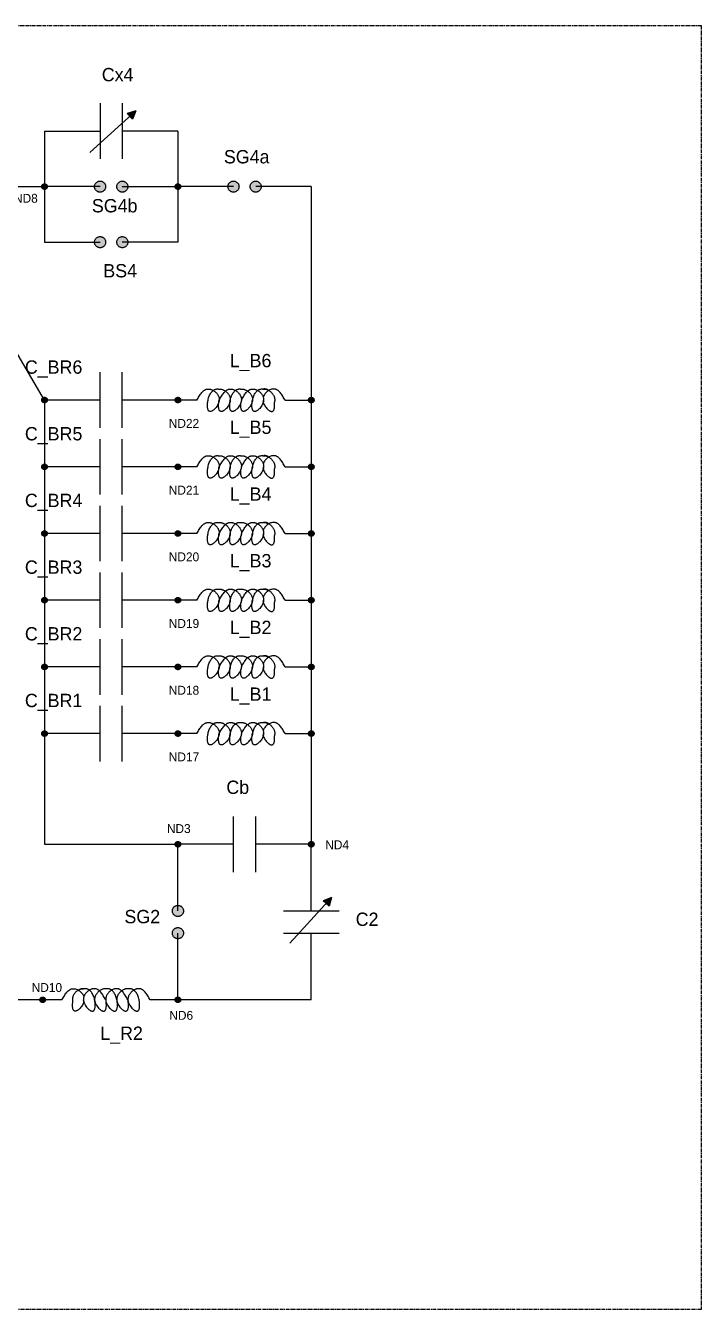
# Model space of a CAD drawing. Header units: millimetres. Extents: x -1895 to 7091, y -3420 to 1632.
# Drawn here: x 1866 to 2474, y 440 to 1595 of the extents above; entities that cross this region are included whole.
import ezdxf

# ---------------------------------------------------------------- set-up
doc = ezdxf.new("R2010")
doc.units = ezdxf.units.MM
doc.linetypes.add('Amconstr', pattern=[9999, 9999, 0])
doc.linetypes.add('CENTER', pattern=[5.08, 3.175, -0.635, 0.635, -0.635])
doc.layers.add('00-CIRCUIT-SCHEMATIC', color=4, linetype='CENTER')
doc.layers.add('00-LEGEND', color=7, linetype='Continuous')
doc.layers.add('SCHEMATIC', color=1, linetype='Amconstr', lineweight=25)

msp = doc.modelspace()

# ---------------------------------------------------------------- hatches: boundary and pattern name
at = {"layer": 'SCHEMATIC'}
h = msp.add_hatch(color=256, dxfattribs=at)
h.dxf.hatch_style = 1
h.paths.add_polyline_path([(1965.3, 1518.6), (1962.4, 1511), (1959.9, 1513.6)])
h.paths.add_polyline_path([(1965.3, 1518.6), (1959.9, 1513.6), (1957.5, 1516.3)])
h = msp.add_hatch(color=256, dxfattribs=at)
h.dxf.hatch_style = 1
h.paths.add_polyline_path([(1883.2, 1452.9), (1883.2, 1450.4), (1885.7, 1450.4, 0.414214)])
h.paths.add_polyline_path([(1885.7, 1450.4), (1883.2, 1450.4), (1883.2, 1447.9, 0.414214)])
h.paths.add_polyline_path([(1883.2, 1450.4), (1883.2, 1452.9, 0.414214), (1880.7, 1450.4, 0.414214), (1883.2, 1447.9)])
h = msp.add_hatch(color=256, dxfattribs=at)
h.dxf.hatch_style = 1
h.paths.add_polyline_path([(1948.2, 1450.4, 1), (1958.2, 1450.4, 1)])
h.paths.add_polyline_path([(1938.2, 1450.4, 1), (1928.2, 1450.4, 1)])
h.paths.add_polyline_path([(1928.2, 1400.4, 1), (1938.2, 1400.4, 1)])
h.paths.add_polyline_path([(1948.2, 1400.4, 1), (1958.2, 1400.4, 1)])
h.paths.add_polyline_path([(2058.2, 1450.4, 1), (2048.2, 1450.4, 1)])
h.paths.add_polyline_path([(2068.2, 1450.4, 1), (2078.2, 1450.4, 1)])
h = msp.add_hatch(color=256, dxfattribs=at)
h.dxf.hatch_style = 1
h.paths.add_polyline_path([(2003.2, 1452.9), (2003.2, 1450.4), (2005.7, 1450.4, 0.414214)])
h.paths.add_polyline_path([(2005.7, 1450.4), (2003.2, 1450.4), (2003.2, 1447.9, 0.414214)])
h.paths.add_polyline_path([(2003.2, 1450.4), (2003.2, 1452.9, 0.414214), (2000.7, 1450.4, 0.414214), (2003.2, 1447.9)])
h = msp.add_hatch(color=256, dxfattribs=at)
h.dxf.hatch_style = 1
h.paths.add_polyline_path([(1883.2, 1260.8), (1883.2, 1258.3), (1885.7, 1258.3, 0.414214)])
h.paths.add_polyline_path([(1885.7, 1258.3), (1883.2, 1258.3), (1883.2, 1255.8, 0.414214)])
h.paths.add_polyline_path([(1883.2, 1258.3), (1883.2, 1260.8, 0.414214), (1880.7, 1258.3, 0.414214), (1883.2, 1255.8)])
h = msp.add_hatch(color=256, dxfattribs=at)
h.dxf.hatch_style = 1
h.paths.add_polyline_path([(2003.2, 1260.8), (2003.2, 1258.3), (2005.7, 1258.3, 0.414214)])
h.paths.add_polyline_path([(2005.7, 1258.3), (2003.2, 1258.3), (2003.2, 1255.8, 0.414214)])
h.paths.add_polyline_path([(2003.2, 1258.3), (2003.2, 1260.8, 0.414214), (2000.7, 1258.3, 0.414214), (2003.2, 1255.8)])
h = msp.add_hatch(color=256, dxfattribs=at)
h.dxf.hatch_style = 1
h.paths.add_polyline_path([(2123.2, 1260.8), (2123.2, 1258.3), (2125.7, 1258.3, 0.414214)])
h.paths.add_polyline_path([(2125.7, 1258.3), (2123.2, 1258.3), (2123.2, 1255.8, 0.414214)])
h.paths.add_polyline_path([(2123.2, 1258.3), (2123.2, 1260.8, 0.414214), (2120.7, 1258.3, 0.414214), (2123.2, 1255.8)])
h = msp.add_hatch(color=256, dxfattribs=at)
h.dxf.hatch_style = 1
h.paths.add_polyline_path([(1883.2, 1200.7), (1883.2, 1198.2), (1885.7, 1198.2, 0.414214)])
h.paths.add_polyline_path([(1885.7, 1198.2), (1883.2, 1198.2), (1883.2, 1195.7, 0.414214)])
h.paths.add_polyline_path([(1883.2, 1198.2), (1883.2, 1200.7, 0.414214), (1880.7, 1198.2, 0.414214), (1883.2, 1195.7)])
h = msp.add_hatch(color=256, dxfattribs=at)
h.dxf.hatch_style = 1
h.paths.add_polyline_path([(2003.2, 1200.7), (2003.2, 1198.2), (2005.7, 1198.2, 0.414214)])
h.paths.add_polyline_path([(2005.7, 1198.2), (2003.2, 1198.2), (2003.2, 1195.7, 0.414214)])
h.paths.add_polyline_path([(2003.2, 1198.2), (2003.2, 1200.7, 0.414214), (2000.7, 1198.2, 0.414214), (2003.2, 1195.7)])
h = msp.add_hatch(color=256, dxfattribs=at)
h.dxf.hatch_style = 1
h.paths.add_polyline_path([(2123.2, 1200.7), (2123.2, 1198.2), (2125.7, 1198.2, 0.414214)])
h.paths.add_polyline_path([(2125.7, 1198.2), (2123.2, 1198.2), (2123.2, 1195.7, 0.414214)])
h.paths.add_polyline_path([(2123.2, 1198.2), (2123.2, 1200.7, 0.414214), (2120.7, 1198.2, 0.414214), (2123.2, 1195.7)])
h = msp.add_hatch(color=256, dxfattribs=at)
h.dxf.hatch_style = 1
h.paths.add_polyline_path([(1883.2, 1140.7), (1883.2, 1138.2), (1885.7, 1138.2, 0.414214)])
h.paths.add_polyline_path([(1885.7, 1138.2), (1883.2, 1138.2), (1883.2, 1135.7, 0.414214)])
h.paths.add_polyline_path([(1883.2, 1138.2), (1883.2, 1140.7, 0.414214), (1880.7, 1138.2, 0.414214), (1883.2, 1135.7)])
h = msp.add_hatch(color=256, dxfattribs=at)
h.dxf.hatch_style = 1
h.paths.add_polyline_path([(2003.2, 1140.7), (2003.2, 1138.2), (2005.7, 1138.2, 0.414214)])
h.paths.add_polyline_path([(2005.7, 1138.2), (2003.2, 1138.2), (2003.2, 1135.7, 0.414214)])
h.paths.add_polyline_path([(2003.2, 1138.2), (2003.2, 1140.7, 0.414214), (2000.7, 1138.2, 0.414214), (2003.2, 1135.7)])
h = msp.add_hatch(color=256, dxfattribs=at)
h.dxf.hatch_style = 1
h.paths.add_polyline_path([(2123.2, 1140.7), (2123.2, 1138.2), (2125.7, 1138.2, 0.414214)])
h.paths.add_polyline_path([(2125.7, 1138.2), (2123.2, 1138.2), (2123.2, 1135.7, 0.414214)])
h.paths.add_polyline_path([(2123.2, 1138.2), (2123.2, 1140.7, 0.414214), (2120.7, 1138.2, 0.414214), (2123.2, 1135.7)])
h = msp.add_hatch(color=256, dxfattribs=at)
h.dxf.hatch_style = 1
h.paths.add_polyline_path([(1883.2, 1080.7), (1883.2, 1078.2), (1885.7, 1078.2, 0.414214)])
h.paths.add_polyline_path([(1885.7, 1078.2), (1883.2, 1078.2), (1883.2, 1075.7, 0.414214)])
h.paths.add_polyline_path([(1883.2, 1078.2), (1883.2, 1080.7, 0.414214), (1880.7, 1078.2, 0.414214), (1883.2, 1075.7)])
h = msp.add_hatch(color=256, dxfattribs=at)
h.dxf.hatch_style = 1
h.paths.add_polyline_path([(2003.2, 1080.7), (2003.2, 1078.2), (2005.7, 1078.2, 0.414214)])
h.paths.add_polyline_path([(2005.7, 1078.2), (2003.2, 1078.2), (2003.2, 1075.7, 0.414214)])
h.paths.add_polyline_path([(2003.2, 1078.2), (2003.2, 1080.7, 0.414214), (2000.7, 1078.2, 0.414214), (2003.2, 1075.7)])
h = msp.add_hatch(color=256, dxfattribs=at)
h.dxf.hatch_style = 1
h.paths.add_polyline_path([(2123.2, 1080.7), (2123.2, 1078.2), (2125.7, 1078.2, 0.414214)])
h.paths.add_polyline_path([(2125.7, 1078.2), (2123.2, 1078.2), (2123.2, 1075.7, 0.414214)])
h.paths.add_polyline_path([(2123.2, 1078.2), (2123.2, 1080.7, 0.414214), (2120.7, 1078.2, 0.414214), (2123.2, 1075.7)])
h = msp.add_hatch(color=256, dxfattribs=at)
h.dxf.hatch_style = 1
h.paths.add_polyline_path([(1883.2, 1020.6), (1883.2, 1018.1), (1885.7, 1018.1, 0.414214)])
h.paths.add_polyline_path([(1885.7, 1018.1), (1883.2, 1018.1), (1883.2, 1015.6, 0.414214)])
h.paths.add_polyline_path([(1883.2, 1018.1), (1883.2, 1020.6, 0.414214), (1880.7, 1018.1, 0.414214), (1883.2, 1015.6)])
h = msp.add_hatch(color=256, dxfattribs=at)
h.dxf.hatch_style = 1
h.paths.add_polyline_path([(2003.2, 1020.6), (2003.2, 1018.1), (2005.7, 1018.1, 0.414214)])
h.paths.add_polyline_path([(2005.7, 1018.1), (2003.2, 1018.1), (2003.2, 1015.6, 0.414214)])
h.paths.add_polyline_path([(2003.2, 1018.1), (2003.2, 1020.6, 0.414214), (2000.7, 1018.1, 0.414214), (2003.2, 1015.6)])
h = msp.add_hatch(color=256, dxfattribs=at)
h.dxf.hatch_style = 1
h.paths.add_polyline_path([(2123.2, 1020.6), (2123.2, 1018.1), (2125.7, 1018.1, 0.414214)])
h.paths.add_polyline_path([(2125.7, 1018.1), (2123.2, 1018.1), (2123.2, 1015.6, 0.414214)])
h.paths.add_polyline_path([(2123.2, 1018.1), (2123.2, 1020.6, 0.414214), (2120.7, 1018.1, 0.414214), (2123.2, 1015.6)])
h = msp.add_hatch(color=256, dxfattribs=at)
h.dxf.hatch_style = 1
h.paths.add_polyline_path([(1883.2, 960.6), (1883.2, 958.1), (1885.7, 958.1, 0.414214)])
h.paths.add_polyline_path([(1885.7, 958.1), (1883.2, 958.1), (1883.2, 955.6, 0.414214)])
h.paths.add_polyline_path([(1883.2, 958.1), (1883.2, 960.6, 0.414214), (1880.7, 958.1, 0.414214), (1883.2, 955.6)])
h = msp.add_hatch(color=256, dxfattribs=at)
h.dxf.hatch_style = 1
h.paths.add_polyline_path([(2003.2, 960.6), (2003.2, 958.1), (2005.7, 958.1, 0.414214)])
h.paths.add_polyline_path([(2005.7, 958.1), (2003.2, 958.1), (2003.2, 955.6, 0.414214)])
h.paths.add_polyline_path([(2003.2, 958.1), (2003.2, 960.6, 0.414214), (2000.7, 958.1, 0.414214), (2003.2, 955.6)])
h = msp.add_hatch(color=256, dxfattribs=at)
h.dxf.hatch_style = 1
h.paths.add_polyline_path([(2123.2, 960.6), (2123.2, 958.1), (2125.7, 958.1, 0.414214)])
h.paths.add_polyline_path([(2125.7, 958.1), (2123.2, 958.1), (2123.2, 955.6, 0.414214)])
h.paths.add_polyline_path([(2123.2, 958.1), (2123.2, 960.6, 0.414214), (2120.7, 958.1, 0.414214), (2123.2, 955.6)])
h = msp.add_hatch(color=256, dxfattribs=at)
h.dxf.hatch_style = 1
h.paths.add_polyline_path([(2003.2, 861), (2003.2, 858.5), (2005.7, 858.5, 0.414214)])
h.paths.add_polyline_path([(2005.7, 858.5), (2003.2, 858.5), (2003.2, 856, 0.414214)])
h.paths.add_polyline_path([(2003.2, 858.5), (2003.2, 861, 0.414214), (2000.7, 858.5, 0.414214), (2003.2, 856)])
h = msp.add_hatch(color=256, dxfattribs=at)
h.dxf.hatch_style = 1
h.paths.add_polyline_path([(2123.2, 861), (2123.2, 858.5), (2125.7, 858.5, 0.414214)])
h.paths.add_polyline_path([(2125.7, 858.5), (2123.2, 858.5), (2123.2, 856, 0.414214)])
h.paths.add_polyline_path([(2123.2, 858.5), (2123.2, 861, 0.414214), (2120.7, 858.5, 0.414214), (2123.2, 856)])
h = msp.add_hatch(color=256, dxfattribs=at)
h.dxf.hatch_style = 1
h.paths.add_polyline_path([(2141.4, 810.6), (2133.8, 807.6), (2136.5, 805.2)])
h.paths.add_polyline_path([(2141.4, 810.6), (2136.5, 805.2), (2139.2, 802.7)])
h = msp.add_hatch(color=256, dxfattribs=at)
h.dxf.hatch_style = 1
h.paths.add_polyline_path([(2008.2, 798.5, 1), (1998.2, 798.5, 1)])
h.paths.add_polyline_path([(1998.2, 778.5, 1), (2008.2, 778.5, 1)])
h = msp.add_hatch(color=256, dxfattribs=at)
h.dxf.hatch_style = 1
h.paths.add_polyline_path([(1881.5, 721), (1881.5, 718.5), (1884, 718.5, 0.414214)])
h.paths.add_polyline_path([(1884, 718.5), (1881.5, 718.5), (1881.5, 716, 0.414214)])
h.paths.add_polyline_path([(1881.5, 718.5), (1881.5, 721, 0.414214), (1879, 718.5, 0.414214), (1881.5, 716)])
h = msp.add_hatch(color=256, dxfattribs=at)
h.dxf.hatch_style = 1
h.paths.add_polyline_path([(2003.2, 721), (2003.2, 718.5), (2005.7, 718.5, 0.414214)])
h.paths.add_polyline_path([(2005.7, 718.5), (2003.2, 718.5), (2003.2, 716, 0.414214)])
h.paths.add_polyline_path([(2003.2, 718.5), (2003.2, 721, 0.414214), (2000.7, 718.5, 0.414214), (2003.2, 716)])

# ---------------------------------------------------------------- linework, layer by layer
at = {"layer": '00-CIRCUIT-SCHEMATIC'}
msp.add_lwpolyline([(1251.7, 1595.3), (2474.2, 1595.3), (2474.2, 439.9), (1251.7, 439.9)], close=True, dxfattribs=at)
at = {"layer": 'SCHEMATIC'}
for p, q in [((1933.2, 1525.4), (1933.2, 1475.4)), ((1953.2, 1525.4), (1953.2, 1475.4)), ((1924.1, 1481), (1965.3, 1518.6)), ((1965.3, 1518.6), (1957.5, 1516.3)), ((1962.4, 1511), (1957.5, 1516.3)), ((1965.3, 1518.6), (1962.4, 1511)), ((1883.2, 1500.4), (1933.2, 1500.4)), ((1883.2, 1500.4), (1883.2, 1400.4)), ((2003.2, 1500.4), (1953.2, 1500.4)), ((2003.2, 1500.4), (2003.2, 1400.4)), ((1883.2, 1258.3), (1770.2, 1450.4)), ((1833.2, 1450.4), (1883.2, 1450.4)), ((1933.2, 1450.4), (1883.2, 1450.4)), ((1953.2, 1450.4), (2003.2, 1450.4)), ((2053.2, 1450.4), (2003.2, 1450.4)), ((2123.2, 1450.4), (2073.2, 1450.4)), ((2123.2, 1450.4), (2123.2, 858.5)), ((1883.2, 1400.4), (1933.2, 1400.4)), ((2003.2, 1400.4), (1953.2, 1400.4)), ((1933.2, 1233.3), (1933.2, 1283.3)), ((1953.2, 1233.3), (1953.2, 1283.3)), ((1933.2, 1258.3), (1883.2, 1258.3)), ((1883.2, 1258.3), (1883.2, 858.5)), ((2003.2, 1258.3), (1953.2, 1258.3)), ((2020.3, 1258.3), (2003.2, 1258.3)), ((2099.7, 1258.3), (2123.2, 1258.3)), ((1933.2, 1173.2), (1933.2, 1223.2)), ((1953.2, 1173.2), (1953.2, 1223.2)), ((1933.2, 1198.2), (1883.2, 1198.2)), ((2003.2, 1198.2), (1953.2, 1198.2)), ((2020.3, 1198.2), (2003.2, 1198.2)), ((2099.7, 1198.2), (2123.2, 1198.2)), ((1933.2, 1113.2), (1933.2, 1163.2)), ((1953.2, 1113.2), (1953.2, 1163.2)), ((1933.2, 1138.2), (1883.2, 1138.2)), ((2003.2, 1138.2), (1953.2, 1138.2)), ((2020.3, 1138.2), (2003.2, 1138.2)), ((2099.7, 1138.2), (2123.2, 1138.2)), ((1933.2, 1053.2), (1933.2, 1103.2)), ((1953.2, 1053.2), (1953.2, 1103.2)), ((1933.2, 1078.2), (1883.2, 1078.2)), ((2003.2, 1078.2), (1953.2, 1078.2)), ((2020.3, 1078.2), (2003.2, 1078.2)), ((2099.7, 1078.2), (2123.2, 1078.2)), ((1933.2, 993.1), (1933.2, 1043.1)), ((1953.2, 993.1), (1953.2, 1043.1)), ((1933.2, 1018.1), (1883.2, 1018.1)), ((2003.2, 1018.1), (1953.2, 1018.1)), ((2020.3, 1018.1), (2003.2, 1018.1)), ((2099.7, 1018.1), (2123.2, 1018.1)), ((1933.2, 933.1), (1933.2, 983.1)), ((1953.2, 933.1), (1953.2, 983.1)), ((1933.2, 958.1), (1883.2, 958.1)), ((2003.2, 958.1), (1953.2, 958.1)), ((2020.3, 958.1), (2003.2, 958.1)), ((2099.7, 958.1), (2123.2, 958.1)), ((2053.2, 833.5), (2053.2, 883.5)), ((2073.2, 833.5), (2073.2, 883.5)), ((1883.2, 858.5), (2003.2, 858.5)), ((2053.2, 858.5), (2003.2, 858.5)), ((2003.2, 798.5), (2003.2, 858.5)), ((2123.2, 858.5), (2073.2, 858.5)), ((2123.2, 798.5), (2123.2, 858.5)), ((2103.8, 769.4), (2141.4, 810.6)), ((2141.4, 810.6), (2133.8, 807.6)), ((2141.4, 810.6), (2139.2, 802.7)), ((2098.2, 798.5), (2148.2, 798.5)), ((2133.8, 807.6), (2139.2, 802.7)), ((2003.2, 718.5), (2003.2, 778.5)), ((2098.2, 778.5), (2148.2, 778.5)), ((2123.2, 718.5), (2123.2, 778.5)), ((1898.9, 718.5), (1813.7, 718.5)), ((2003.2, 718.5), (1978.2, 718.5)), ((2123.2, 718.5), (2003.2, 718.5))]:
    msp.add_line(p, q, dxfattribs=at)
for centre, radius in [((1883.2, 1450.4), 2.5), ((1933.2, 1450.4), 5), ((1953.2, 1450.4), 5), ((2003.2, 1450.4), 2.5), ((2053.2, 1450.4), 5), ((2073.2, 1450.4), 5), ((1933.2, 1400.4), 5), ((1953.2, 1400.4), 5), ((1883.2, 1258.3), 2.5), ((2003.2, 1258.3), 2.5), ((2123.2, 1258.3), 2.5), ((1883.2, 1198.2), 2.5), ((2003.2, 1198.2), 2.5), ((2123.2, 1198.2), 2.5), ((1883.2, 1138.2), 2.5), ((2003.2, 1138.2), 2.5), ((2123.2, 1138.2), 2.5), ((1883.2, 1078.2), 2.5), ((2003.2, 1078.2), 2.5), ((2123.2, 1078.2), 2.5), ((1883.2, 1018.1), 2.5), ((2003.2, 1018.1), 2.5), ((2123.2, 1018.1), 2.5), ((1883.2, 958.1), 2.5), ((2003.2, 958.1), 2.5), ((2123.2, 958.1), 2.5), ((2003.2, 858.5), 2.5), ((2123.2, 858.5), 2.5), ((2003.2, 798.5), 5), ((2003.2, 778.5), 5), ((1881.5, 718.5), 2.5), ((2003.2, 718.5), 2.5)]:
    msp.add_circle(centre, radius, dxfattribs=at)
for points, knots in [([(2020.3, 1258.3), (2023.1, 1263.2), (2028.8, 1273), (2046.3, 1259.4), (2029.7, 1242.5), (2029.3, 1260.2), (2034.5, 1268.4), (2039.3, 1268.3), (2039.8, 1268.2)], [0, 0, 0, 0, 14.142136, 28.284271, 41.663157, 51.799949, 64.606197, 66.091097, 66.091097, 66.091097, 66.091097]), ([(2039.8, 1268.2), (2040, 1268.2), (2044.5, 1268.6), (2056.3, 1259.4), (2039.7, 1242.5), (2039.4, 1254), (2040.3, 1258.3)], [13.5628, 13.5628, 13.5628, 13.5628, 14.142136, 28.284271, 41.663157, 51.799949, 51.799949, 51.799949, 51.799949]), ([(2040.3, 1258.3), (2043.1, 1263.2), (2048.8, 1273), (2066.3, 1259.4), (2049.7, 1242.5), (2049.3, 1260.2), (2054.5, 1268.4), (2059.3, 1268.3), (2059.8, 1268.2)], [0, 0, 0, 0, 14.142136, 28.284271, 41.663157, 51.799949, 64.606197, 66.091097, 66.091097, 66.091097, 66.091097]), ([(2059.8, 1268.2), (2060, 1268.2), (2064.5, 1268.6), (2076.3, 1259.4), (2060.3, 1243.2), (2059.5, 1252.7), (2060, 1256.4)], [13.5628, 13.5628, 13.5628, 13.5628, 14.142136, 28.284271, 41.663157, 50.348095, 50.348095, 50.348095, 50.348095]), ([(2060.3, 1258.3), (2063.1, 1263.2), (2068.8, 1273), (2086.3, 1259.4), (2069.7, 1242.5), (2069.3, 1260.2), (2074.5, 1268.4), (2079.3, 1268.3), (2079.8, 1268.2)], [0, 0, 0, 0, 14.142136, 28.284271, 41.663157, 51.799949, 64.606197, 66.091097, 66.091097, 66.091097, 66.091097]), ([(2079.8, 1268.2), (2080, 1268.2), (2084.5, 1268.6), (2091.3, 1263.2), (2090.2, 1257), (2090, 1256.4)], [13.5628, 13.5628, 13.5628, 13.5628, 14.142136, 28.284271, 29.895363, 29.895363, 29.895363, 29.895363]), ([(2099.7, 1258.3), (2096.8, 1263.2), (2091.7, 1272.2), (2081.3, 1265.2), (2080, 1260.9)], [0, 0, 0, 0, 14.142136, 25.913219, 25.913219, 25.913219, 25.913219]), ([(2085.2, 1266.8), (2084.2, 1267.6), (2082.6, 1268.3), (2080.7, 1268.3), (2080.2, 1268.2)], [60.41238, 60.41238, 60.41238, 60.41238, 64.606197, 66.091097, 66.091097, 66.091097, 66.091097]), ([(2080, 1256.4), (2081.3, 1251.7), (2089.7, 1243.9), (2090.5, 1252.6), (2090, 1256.4)], [29.885914, 29.885914, 29.885914, 29.885914, 41.663157, 50.314713, 50.314713, 50.314713, 50.314713]), ([(2020.3, 1198.2), (2023.1, 1203.2), (2028.8, 1213), (2046.3, 1199.4), (2029.7, 1182.5), (2029.3, 1200.2), (2034.5, 1208.4), (2039.3, 1208.3), (2039.8, 1208.2)], [0, 0, 0, 0, 14.142136, 28.284271, 41.663157, 51.799949, 64.606197, 66.091097, 66.091097, 66.091097, 66.091097]), ([(2039.8, 1208.2), (2040, 1208.2), (2044.5, 1208.6), (2056.3, 1199.4), (2039.7, 1182.5), (2039.4, 1194), (2040.3, 1198.2)], [13.5628, 13.5628, 13.5628, 13.5628, 14.142136, 28.284271, 41.663157, 51.799949, 51.799949, 51.799949, 51.799949]), ([(2040.3, 1198.2), (2043.1, 1203.2), (2048.8, 1213), (2066.3, 1199.4), (2049.7, 1182.5), (2049.3, 1200.2), (2054.5, 1208.4), (2059.3, 1208.3), (2059.8, 1208.2)], [0, 0, 0, 0, 14.142136, 28.284271, 41.663157, 51.799949, 64.606197, 66.091097, 66.091097, 66.091097, 66.091097]), ([(2059.8, 1208.2), (2060, 1208.2), (2064.5, 1208.6), (2076.3, 1199.4), (2060.3, 1183.1), (2059.5, 1192.6), (2060, 1196.4)], [13.5628, 13.5628, 13.5628, 13.5628, 14.142136, 28.284271, 41.663157, 50.348095, 50.348095, 50.348095, 50.348095]), ([(2060.3, 1198.2), (2063.1, 1203.2), (2068.8, 1213), (2086.3, 1199.4), (2069.7, 1182.5), (2069.3, 1200.2), (2074.5, 1208.4), (2079.3, 1208.3), (2079.8, 1208.2)], [0, 0, 0, 0, 14.142136, 28.284271, 41.663157, 51.799949, 64.606197, 66.091097, 66.091097, 66.091097, 66.091097]), ([(2079.8, 1208.2), (2080, 1208.2), (2084.5, 1208.6), (2091.3, 1203.2), (2090.2, 1197), (2090, 1196.3)], [13.5628, 13.5628, 13.5628, 13.5628, 14.142136, 28.284271, 29.895363, 29.895363, 29.895363, 29.895363]), ([(2099.7, 1198.2), (2096.8, 1203.2), (2091.7, 1212.2), (2081.3, 1205.2), (2080, 1200.9)], [0, 0, 0, 0, 14.142136, 25.913219, 25.913219, 25.913219, 25.913219]), ([(2085.2, 1206.7), (2084.2, 1207.6), (2082.6, 1208.3), (2080.7, 1208.3), (2080.2, 1208.2)], [60.41238, 60.41238, 60.41238, 60.41238, 64.606197, 66.091097, 66.091097, 66.091097, 66.091097]), ([(2080, 1196.3), (2081.3, 1191.7), (2089.7, 1183.8), (2090.5, 1192.6), (2090, 1196.3)], [29.885914, 29.885914, 29.885914, 29.885914, 41.663157, 50.314713, 50.314713, 50.314713, 50.314713]), ([(2020.3, 1138.2), (2023.1, 1143.1), (2028.8, 1153), (2046.3, 1139.3), (2029.7, 1122.5), (2029.3, 1140.2), (2034.5, 1148.4), (2039.3, 1148.2), (2039.8, 1148.2)], [0, 0, 0, 0, 14.142136, 28.284271, 41.663157, 51.799949, 64.606197, 66.091097, 66.091097, 66.091097, 66.091097]), ([(2039.8, 1148.2), (2040, 1148.2), (2044.5, 1148.5), (2056.3, 1139.3), (2039.7, 1122.5), (2039.4, 1133.9), (2040.3, 1138.2)], [13.5628, 13.5628, 13.5628, 13.5628, 14.142136, 28.284271, 41.663157, 51.799949, 51.799949, 51.799949, 51.799949]), ([(2040.3, 1138.2), (2043.1, 1143.1), (2048.8, 1153), (2066.3, 1139.3), (2049.7, 1122.5), (2049.3, 1140.2), (2054.5, 1148.4), (2059.3, 1148.2), (2059.8, 1148.2)], [0, 0, 0, 0, 14.142136, 28.284271, 41.663157, 51.799949, 64.606197, 66.091097, 66.091097, 66.091097, 66.091097]), ([(2059.8, 1148.2), (2060, 1148.2), (2064.5, 1148.5), (2076.3, 1139.3), (2060.3, 1123.1), (2059.5, 1132.6), (2060, 1136.3)], [13.5628, 13.5628, 13.5628, 13.5628, 14.142136, 28.284271, 41.663157, 50.348095, 50.348095, 50.348095, 50.348095]), ([(2060.3, 1138.2), (2063.1, 1143.1), (2068.8, 1153), (2086.3, 1139.3), (2069.7, 1122.5), (2069.3, 1140.2), (2074.5, 1148.4), (2079.3, 1148.2), (2079.8, 1148.2)], [0, 0, 0, 0, 14.142136, 28.284271, 41.663157, 51.799949, 64.606197, 66.091097, 66.091097, 66.091097, 66.091097]), ([(2079.8, 1148.2), (2080, 1148.2), (2084.5, 1148.5), (2091.3, 1143.2), (2090.2, 1136.9), (2090, 1136.3)], [13.5628, 13.5628, 13.5628, 13.5628, 14.142136, 28.284271, 29.895363, 29.895363, 29.895363, 29.895363]), ([(2099.7, 1138.2), (2096.8, 1143.1), (2091.7, 1152.2), (2081.3, 1145.1), (2080, 1140.9)], [0, 0, 0, 0, 14.142136, 25.913219, 25.913219, 25.913219, 25.913219]), ([(2085.2, 1146.7), (2084.2, 1147.6), (2082.6, 1148.3), (2080.7, 1148.2), (2080.2, 1148.2)], [60.41238, 60.41238, 60.41238, 60.41238, 64.606197, 66.091097, 66.091097, 66.091097, 66.091097]), ([(2080, 1136.3), (2081.3, 1131.7), (2089.7, 1123.8), (2090.5, 1132.6), (2090, 1136.3)], [29.885914, 29.885914, 29.885914, 29.885914, 41.663157, 50.314713, 50.314713, 50.314713, 50.314713]), ([(2020.3, 1078.2), (2023.1, 1083.1), (2028.8, 1092.9), (2046.3, 1079.3), (2029.7, 1062.4), (2029.3, 1080.2), (2034.5, 1088.3), (2039.3, 1088.2), (2039.8, 1088.1)], [0, 0, 0, 0, 14.142136, 28.284271, 41.663157, 51.799949, 64.606197, 66.091097, 66.091097, 66.091097, 66.091097]), ([(2039.8, 1088.1), (2040, 1088.1), (2044.5, 1088.5), (2056.3, 1079.3), (2039.7, 1062.4), (2039.4, 1073.9), (2040.3, 1078.2)], [13.5628, 13.5628, 13.5628, 13.5628, 14.142136, 28.284271, 41.663157, 51.799949, 51.799949, 51.799949, 51.799949]), ([(2040.3, 1078.2), (2043.1, 1083.1), (2048.8, 1092.9), (2066.3, 1079.3), (2049.7, 1062.4), (2049.3, 1080.2), (2054.5, 1088.3), (2059.3, 1088.2), (2059.8, 1088.1)], [0, 0, 0, 0, 14.142136, 28.284271, 41.663157, 51.799949, 64.606197, 66.091097, 66.091097, 66.091097, 66.091097]), ([(2059.8, 1088.1), (2060, 1088.1), (2064.5, 1088.5), (2076.3, 1079.3), (2060.3, 1063.1), (2059.5, 1072.6), (2060, 1076.3)], [13.5628, 13.5628, 13.5628, 13.5628, 14.142136, 28.284271, 41.663157, 50.348095, 50.348095, 50.348095, 50.348095]), ([(2060.3, 1078.2), (2063.1, 1083.1), (2068.8, 1092.9), (2086.3, 1079.3), (2069.7, 1062.4), (2069.3, 1080.2), (2074.5, 1088.3), (2079.3, 1088.2), (2079.8, 1088.1)], [0, 0, 0, 0, 14.142136, 28.284271, 41.663157, 51.799949, 64.606197, 66.091097, 66.091097, 66.091097, 66.091097]), ([(2079.8, 1088.1), (2080, 1088.1), (2084.5, 1088.5), (2091.3, 1083.1), (2090.2, 1076.9), (2090, 1076.3)], [13.5628, 13.5628, 13.5628, 13.5628, 14.142136, 28.284271, 29.895363, 29.895363, 29.895363, 29.895363]), ([(2099.7, 1078.2), (2096.8, 1083.1), (2091.7, 1092.1), (2081.3, 1085.1), (2080, 1080.8)], [0, 0, 0, 0, 14.142136, 25.913219, 25.913219, 25.913219, 25.913219]), ([(2085.2, 1086.7), (2084.2, 1087.5), (2082.6, 1088.2), (2080.7, 1088.2), (2080.2, 1088.1)], [60.41238, 60.41238, 60.41238, 60.41238, 64.606197, 66.091097, 66.091097, 66.091097, 66.091097]), ([(2080, 1076.3), (2081.3, 1071.6), (2089.7, 1063.8), (2090.5, 1072.5), (2090, 1076.3)], [29.885914, 29.885914, 29.885914, 29.885914, 41.663157, 50.314713, 50.314713, 50.314713, 50.314713]), ([(2020.3, 1018.1), (2023.1, 1023.1), (2028.8, 1032.9), (2046.3, 1019.3), (2029.7, 1002.4), (2029.3, 1020.1), (2034.5, 1028.3), (2039.3, 1028.2), (2039.8, 1028.1)], [0, 0, 0, 0, 14.142136, 28.284271, 41.663157, 51.799949, 64.606197, 66.091097, 66.091097, 66.091097, 66.091097]), ([(2039.8, 1028.1), (2040, 1028.1), (2044.5, 1028.5), (2056.3, 1019.3), (2039.7, 1002.4), (2039.4, 1013.9), (2040.3, 1018.1)], [13.5628, 13.5628, 13.5628, 13.5628, 14.142136, 28.284271, 41.663157, 51.799949, 51.799949, 51.799949, 51.799949]), ([(2040.3, 1018.1), (2043.1, 1023.1), (2048.8, 1032.9), (2066.3, 1019.3), (2049.7, 1002.4), (2049.3, 1020.1), (2054.5, 1028.3), (2059.3, 1028.2), (2059.8, 1028.1)], [0, 0, 0, 0, 14.142136, 28.284271, 41.663157, 51.799949, 64.606197, 66.091097, 66.091097, 66.091097, 66.091097]), ([(2059.8, 1028.1), (2060, 1028.1), (2064.5, 1028.5), (2076.3, 1019.3), (2060.3, 1003), (2059.5, 1012.5), (2060, 1016.3)], [13.5628, 13.5628, 13.5628, 13.5628, 14.142136, 28.284271, 41.663157, 50.348095, 50.348095, 50.348095, 50.348095]), ([(2060.3, 1018.1), (2063.1, 1023.1), (2068.8, 1032.9), (2086.3, 1019.3), (2069.7, 1002.4), (2069.3, 1020.1), (2074.5, 1028.3), (2079.3, 1028.2), (2079.8, 1028.1)], [0, 0, 0, 0, 14.142136, 28.284271, 41.663157, 51.799949, 64.606197, 66.091097, 66.091097, 66.091097, 66.091097]), ([(2079.8, 1028.1), (2080, 1028.1), (2084.5, 1028.5), (2091.3, 1023.1), (2090.2, 1016.9), (2090, 1016.2)], [13.5628, 13.5628, 13.5628, 13.5628, 14.142136, 28.284271, 29.895363, 29.895363, 29.895363, 29.895363]), ([(2099.7, 1018.1), (2096.8, 1023.1), (2091.7, 1032.1), (2081.3, 1025.1), (2080, 1020.8)], [0, 0, 0, 0, 14.142136, 25.913219, 25.913219, 25.913219, 25.913219]), ([(2085.2, 1026.6), (2084.2, 1027.5), (2082.6, 1028.2), (2080.7, 1028.2), (2080.2, 1028.1)], [60.41238, 60.41238, 60.41238, 60.41238, 64.606197, 66.091097, 66.091097, 66.091097, 66.091097]), ([(2080, 1016.2), (2081.3, 1011.6), (2089.7, 1003.7), (2090.5, 1012.5), (2090, 1016.2)], [29.885914, 29.885914, 29.885914, 29.885914, 41.663157, 50.314713, 50.314713, 50.314713, 50.314713]), ([(2020.3, 958.1), (2023.1, 963), (2028.8, 972.9), (2046.3, 959.2), (2029.7, 942.4), (2029.3, 960.1), (2034.5, 968.3), (2039.3, 968.1), (2039.8, 968.1)], [0, 0, 0, 0, 14.142136, 28.284271, 41.663157, 51.799949, 64.606197, 66.091097, 66.091097, 66.091097, 66.091097]), ([(2039.8, 968.1), (2040, 968.1), (2044.5, 968.4), (2056.3, 959.2), (2039.7, 942.4), (2039.4, 953.8), (2040.3, 958.1)], [13.5628, 13.5628, 13.5628, 13.5628, 14.142136, 28.284271, 41.663157, 51.799949, 51.799949, 51.799949, 51.799949]), ([(2040.3, 958.1), (2043.1, 963), (2048.8, 972.9), (2066.3, 959.2), (2049.7, 942.4), (2049.3, 960.1), (2054.5, 968.3), (2059.3, 968.1), (2059.8, 968.1)], [0, 0, 0, 0, 14.142136, 28.284271, 41.663157, 51.799949, 64.606197, 66.091097, 66.091097, 66.091097, 66.091097]), ([(2059.8, 968.1), (2060, 968.1), (2064.5, 968.4), (2076.3, 959.2), (2060.3, 943), (2059.5, 952.5), (2060, 956.2)], [13.5628, 13.5628, 13.5628, 13.5628, 14.142136, 28.284271, 41.663157, 50.348095, 50.348095, 50.348095, 50.348095]), ([(2060.3, 958.1), (2063.1, 963), (2068.8, 972.9), (2086.3, 959.2), (2069.7, 942.4), (2069.3, 960.1), (2074.5, 968.3), (2079.3, 968.1), (2079.8, 968.1)], [0, 0, 0, 0, 14.142136, 28.284271, 41.663157, 51.799949, 64.606197, 66.091097, 66.091097, 66.091097, 66.091097]), ([(2079.8, 968.1), (2080, 968.1), (2084.5, 968.4), (2091.3, 963.1), (2090.2, 956.8), (2090, 956.2)], [13.5628, 13.5628, 13.5628, 13.5628, 14.142136, 28.284271, 29.895363, 29.895363, 29.895363, 29.895363]), ([(2099.7, 958.1), (2096.8, 963), (2091.7, 972.1), (2081.3, 965), (2080, 960.8)], [0, 0, 0, 0, 14.142136, 25.913219, 25.913219, 25.913219, 25.913219]), ([(2085.2, 966.6), (2084.2, 967.5), (2082.6, 968.2), (2080.7, 968.1), (2080.2, 968.1)], [60.41238, 60.41238, 60.41238, 60.41238, 64.606197, 66.091097, 66.091097, 66.091097, 66.091097]), ([(2080, 956.2), (2081.3, 951.6), (2089.7, 943.7), (2090.5, 952.5), (2090, 956.2)], [29.885914, 29.885914, 29.885914, 29.885914, 41.663157, 50.314713, 50.314713, 50.314713, 50.314713]), ([(1898.9, 718.5), (1901.7, 723.4), (1906.9, 732.5), (1917.3, 725.4), (1918.6, 721.2)], [0, 0, 0, 0, 14.142136, 25.913219, 25.913219, 25.913219, 25.913219]), ([(1918.8, 728.5), (1918.6, 728.5), (1914.1, 728.8), (1907.3, 723.5), (1908.4, 717.2), (1908.6, 716.6)], [13.5628, 13.5628, 13.5628, 13.5628, 14.142136, 28.284271, 29.895363, 29.895363, 29.895363, 29.895363]), ([(1913.3, 727), (1914.4, 727.9), (1916, 728.6), (1917.9, 728.5), (1918.4, 728.5)], [60.41238, 60.41238, 60.41238, 60.41238, 64.606197, 66.091097, 66.091097, 66.091097, 66.091097]), ([(1938.2, 718.5), (1935.4, 723.4), (1929.8, 733.3), (1912.3, 719.6), (1928.9, 702.8), (1929.3, 720.5), (1924, 728.7), (1919.3, 728.5), (1918.8, 728.5)], [0, 0, 0, 0, 14.142136, 28.284271, 41.663157, 51.799949, 64.606197, 66.091097, 66.091097, 66.091097, 66.091097]), ([(1938.8, 728.5), (1938.6, 728.5), (1934.1, 728.8), (1922.3, 719.6), (1938.3, 703.4), (1939.1, 712.9), (1938.6, 716.6)], [13.5628, 13.5628, 13.5628, 13.5628, 14.142136, 28.284271, 41.663157, 50.348095, 50.348095, 50.348095, 50.348095]), ([(1958.2, 718.5), (1955.4, 723.4), (1949.8, 733.3), (1932.3, 719.6), (1948.9, 702.8), (1949.3, 720.5), (1944, 728.7), (1939.3, 728.5), (1938.8, 728.5)], [0, 0, 0, 0, 14.142136, 28.284271, 41.663157, 51.799949, 64.606197, 66.091097, 66.091097, 66.091097, 66.091097]), ([(1958.8, 728.5), (1958.6, 728.5), (1954.1, 728.8), (1942.3, 719.6), (1958.9, 702.8), (1959.1, 714.2), (1958.2, 718.5)], [13.5628, 13.5628, 13.5628, 13.5628, 14.142136, 28.284271, 41.663157, 51.799949, 51.799949, 51.799949, 51.799949]), ([(1978.2, 718.5), (1975.4, 723.4), (1969.8, 733.3), (1952.3, 719.6), (1968.9, 702.8), (1969.3, 720.5), (1964, 728.7), (1959.3, 728.5), (1958.8, 728.5)], [0, 0, 0, 0, 14.142136, 28.284271, 41.663157, 51.799949, 64.606197, 66.091097, 66.091097, 66.091097, 66.091097]), ([(1918.6, 716.6), (1917.2, 712), (1908.8, 704.1), (1908.1, 712.9), (1908.6, 716.6)], [29.885914, 29.885914, 29.885914, 29.885914, 41.663157, 50.314713, 50.314713, 50.314713, 50.314713])]:
    msp.add_open_spline(points, degree=3, knots=knots, dxfattribs=at)
for points in [[(2080, 1256.4), (2080.1, 1257), (2080.2, 1257.6), (2080.3, 1258.3)], [(2080, 1196.3), (2080.1, 1197), (2080.2, 1197.6), (2080.3, 1198.2)], [(2080, 1136.3), (2080.1, 1136.9), (2080.2, 1137.6), (2080.3, 1138.2)], [(2080, 1076.3), (2080.1, 1076.9), (2080.2, 1077.5), (2080.3, 1078.2)], [(2080, 1016.2), (2080.1, 1016.9), (2080.2, 1017.5), (2080.3, 1018.1)], [(2080, 956.2), (2080.1, 956.8), (2080.2, 957.5), (2080.3, 958.1)], [(1918.6, 716.6), (1918.5, 717.2), (1918.4, 717.9), (1918.2, 718.5)]]:
    msp.add_open_spline(points, degree=3, dxfattribs=at)

# ---------------------------------------------------------------- texts
at = {"layer": '00-LEGEND', "color": 7}
for s, height, p in [('Cx4', 12, (1934.7, 1545.2)), ('ND8', 8, (1855.7, 1435.9)), ('L_B6', 12, (2049.9, 1287.8)), ('ND22', 8, (1995, 1233.3)), ('L_B5', 12, (2049.9, 1227.8)), ('ND21', 8, (1995, 1173.2)), ('L_B4', 12, (2049.9, 1167.7)), ('ND20', 8, (1995, 1113.2)), ('L_B3', 12, (2049.9, 1107.7)), ('ND19', 8, (1995, 1053.2)), ('L_B2', 12, (2049.9, 1047.7)), ('ND18', 8, (1995, 993.1)), ('L_B1', 12, (2049.9, 987.6)), ('ND17', 8, (1995, 933.1)), ('ND3', 8, (1993.3, 868.6)), ('ND4', 8, (2135.8, 854)), ('ND10', 8, (1871.6, 725.6)), ('ND6', 8, (1995.5, 700.5)), ('L_R2', 12, (1933.3, 682.4))]:
    msp.add_text(s, height=height, dxfattribs=at).set_placement(p)
for s, p in [('SG4a', (2044.6, 1471.3)), ('SG4b', (1925.8, 1427.2)), ('BS4', (1936.1, 1368.7)), ('C_BR6', (1865.5, 1282)), ('C_BR5', (1865.5, 1222)), ('C_BR4', (1865.5, 1162)), ('C_BR3', (1865.5, 1101.9)), ('C_BR2', (1865.5, 1041.9)), ('C_BR1', (1865.5, 981.9)), ('Cb', (2046.8, 903.8)), ('SG2', (1955.1, 787.4)), ('C2', (2163.2, 785))]:
    msp.add_text(s, height=12, rotation=360, dxfattribs=at).set_placement(p)

doc.saveas('drawing.dxf')
